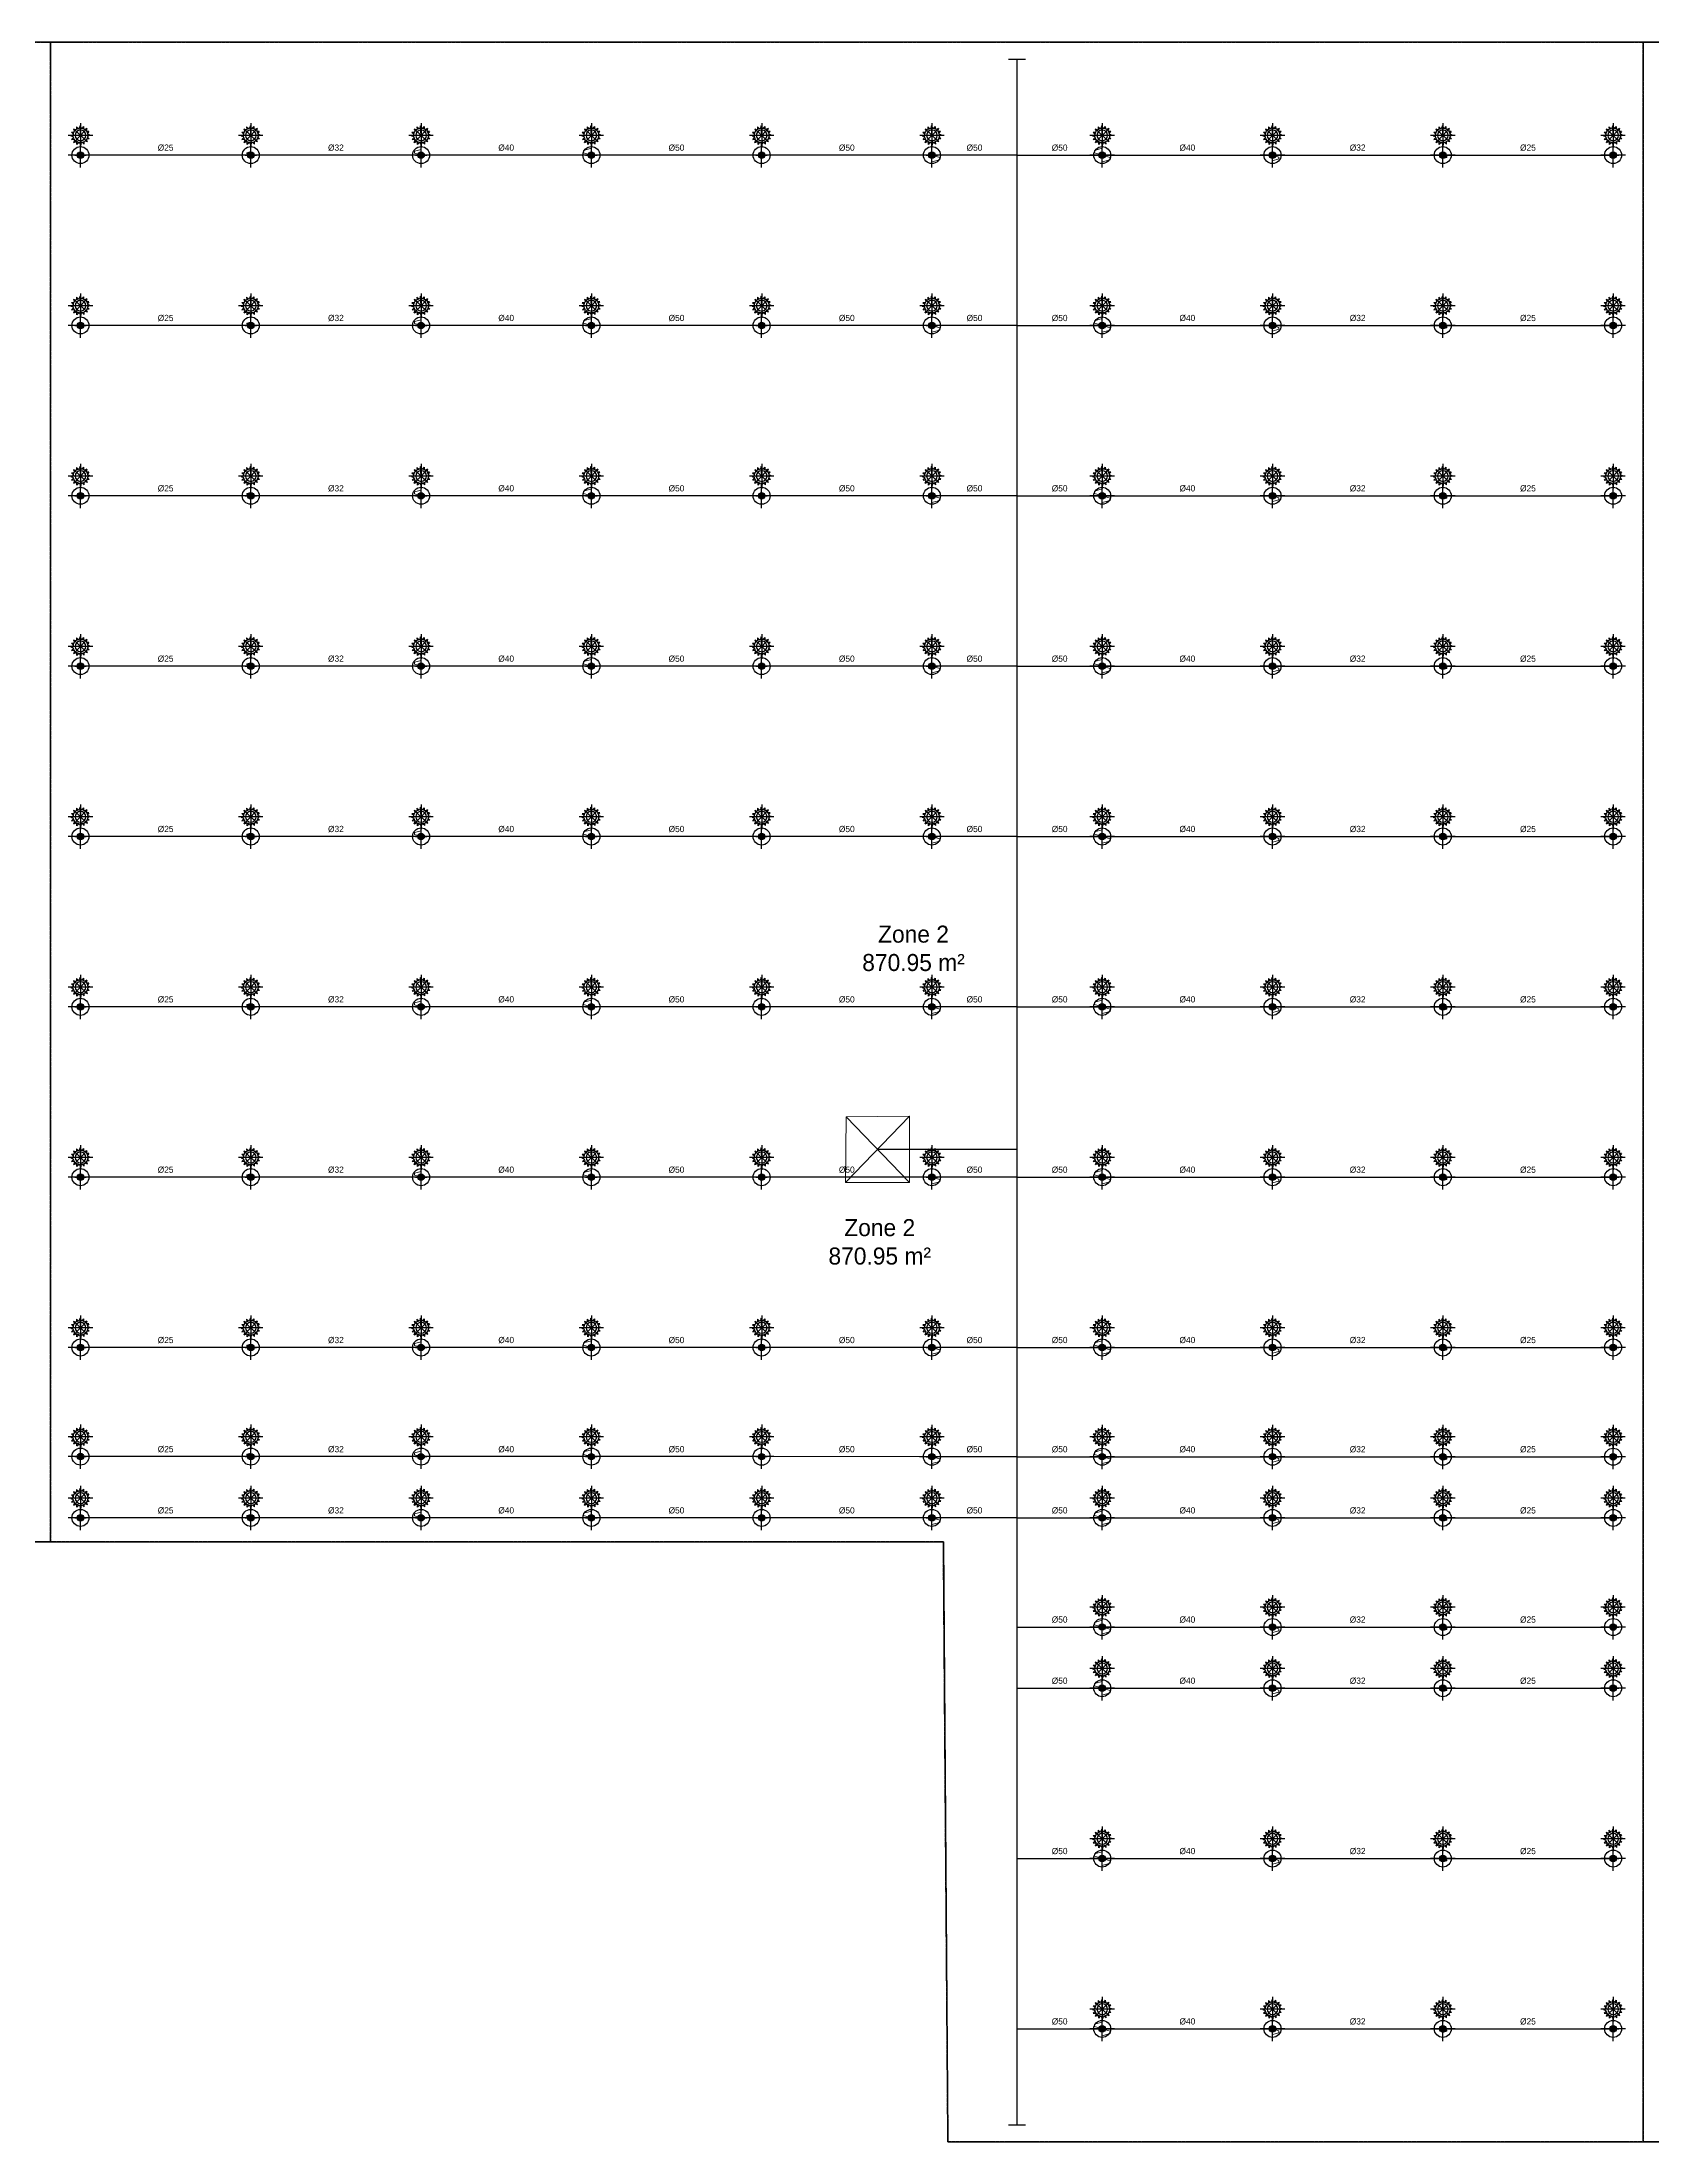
# Model space of a CAD drawing. Header units: millimetres. Extents: x 1706 to 534926, y -578380 to 27192.
# Drawn here: x 248583 to 276947, y -330616 to -293631 of the extents above; entities that cross this region are included whole.
import ezdxf

# ---------------------------------------------------------------- set-up
doc = ezdxf.new("R2010")
doc.units = ezdxf.units.MM
doc.linetypes.add('DASHDOT', pattern=[1, 0.5, -0.25, 0, -0.25])
doc.linetypes.add('DASHED', pattern=[19.05, 12.7, -6.35])
doc.layers.get('0').update_dxf_attribs({"color": 251})
for name, color, linetype in [('25∅', 1, 'DASHDOT'), ('floor boundary', 5, 'Continuous'), ('sprinkler - pipe branch', 1, 'Continuous'), ('sprinkler - pipe branch labels', 7, 'Continuous'), ('sprinkler - pipe branch markers', 8, 'Continuous'), ('sprinkler - pipe main', 1, 'Continuous'), ('sprinkler - pipe reducer', 30, 'Continuous'), ('sprinkler - sprinkler (above)', 4, 'Continuous'), ('sprinkler - zone label', 7, 'Continuous')]:
    doc.layers.add(name, color=color, linetype=linetype)
doc.layers.add('FF-PENDENT SPRINKLER', color=7, linetype='Continuous', true_color=0xcc0099)
doc.layers.add('McD-FIRE-SPRINKLER LINES', color=1, linetype='Continuous', lineweight=9)

# ---------------------------------------------------------------- blocks, each defined once
blk = doc.blocks.new('shaft')
at = {"layer": 'McD-FIRE-SPRINKLER LINES'}
blk.add_lwpolyline([(-550, 570), (-564, -585), (564, -585), (564, 584)], close=True, dxfattribs=at)
for points in [[(564, 584), (-564, -585)], [(-550, 570), (564, -585)]]:
    blk.add_lwpolyline(points, dxfattribs=at)
blk = doc.blocks.new('UPRIGHT SPRINKLER -68°C')
at = {"color": 5}
for p, q in [((-106, 3, 3), (-81, 13, 3)), ((-106, 3, 3), (-82, -7, 3)), ((-74, 76, 3), (-49, 65, 3)), ((-74, 76, 3), (-64, 51, 3)), ((3, 106, 3), (-9, 80, 3)), ((3, 106, 3), (13, 79, 3)), ((76, 74, 3), (49, 63, 3)), ((76, 74, 3), (65, 47, 3)), ((105, -3, 3), (79, 9, 3)), ((-76, -73, 3), (-66, -49, 3)), ((-76, -73, 3), (-53, -63, 3)), ((-4, -105, 3), (-13, -81, 3)), ((-4, -105, 3), (7, -81, 3)), ((72, -77, 3), (47, -66, 3)), ((72, -77, 3), (62, -51, 3)), ((105, -3, 3), (79, -13, 3))]:
    blk.add_line(p, q, dxfattribs=at)
at = {"color": 6}
for p, q in [((-1, -1, 3), (-106, 4, 3)), ((-96, 45, 3), (-78, 25, 3)), ((-96, 45, 3), (-69, 44, 3)), ((72, -77, 3), (-74, 76, 3)), ((-36, 100, 3), (-38, 72, 3)), ((-36, 100, 3), (-17, 79, 3)), ((-1, -1, 3), (3, 106, 3)), ((76, 74, 3), (-1, -1, 3)), ((43, 98, 3), (21, 77, 3)), ((43, 98, 3), (42, 68, 3)), ((99, 38, 3), (70, 39, 3)), ((99, 38, 3), (78, 18, 3)), ((-99, -35, 3), (-80, -18, 3)), ((-99, -35, 3), (-74, -36, 3)), ((-76, -73, 3), (-1, -1, 3)), ((-45, -95, 3), (-44, -70, 3)), ((-45, -95, 3), (-26, -78, 3)), ((-1, -1, 3), (-4, -105, 3)), ((-1, -1, 3), (105, -3, 3)), ((36, -98, 3), (19, -79, 3)), ((36, -98, 3), (38, -72, 3)), ((96, -43, 3), (69, -42, 3)), ((96, -43, 3), (77, -22, 3))]:
    blk.add_line(p, q, dxfattribs=at)
at = {"color": 5, "elevation": 3}
for points in [[(-1, -136), (-1, 135)], [(-137, -1), (135, -1)]]:
    blk.add_lwpolyline(points, dxfattribs=at)
at = {"color": 3}
blk.add_circle((-1, -1, 3), 59.2, dxfattribs=at)
at = {"color": 5}
for start, end in [(140.8422, 170.3714), (95.6315, 125.6992), (51.7639, 79.8685), (6.8313, 35.8146), (184.8407, 216.5012), (230.6178, 261.7138), (276.0216, 306.5945), (321.5184, 351.2266)]:
    blk.add_arc((-1, -1, 3), 81.1, start, end, dxfattribs=at)
blk = doc.blocks.new('PENDENT SPRINKLER (RG)')
at = {"linetype": 'Continuous', "extrusion": (0.000667552, -0.000166966, 1)}
h = blk.add_hatch(color=5, dxfattribs=at)
h.dxf.hatch_style = 1
edge = h.paths.add_edge_path()
edge.add_arc((0, 0), 56.7, 44.562, 404.562, ccw=False)
at = {"layer": '25∅', "linetype": 'Continuous', "extrusion": (0.000667552, -0.000166966, 1)}
h = blk.add_hatch(color=5, dxfattribs=at)
h.dxf.hatch_style = 1
edge = h.paths.add_edge_path()
edge.add_arc((0, 0), 56.7, 44.562, 404.562, ccw=False)
at = {"color": 222, "linetype": 'Continuous', "true_color": 0xcc0099, "extrusion": (0.000667073, -0.000166479, 1)}
for points in [[(0, -217), (0, 217)], [(-217, 0), (217, 0)]]:
    blk.add_lwpolyline(points, dxfattribs=at)
at = {"color": 222, "linetype": 'Continuous', "true_color": 0xcc0099, "extrusion": (0.000667552, -0.000166966, 1)}
blk.add_circle((0, 0), 150, dxfattribs=at)
at = {"color": 5, "linetype": 'Continuous', "extrusion": (0.000667552, -0.000166966, 1)}
blk.add_circle((0, 0), 56.7, dxfattribs=at)
at = {"layer": '25∅', "color": 5, "linetype": 'Continuous', "extrusion": (0.000667552, -0.000166966, 1)}
blk.add_circle((0, 0), 56.7, dxfattribs=at)
at = {"layer": 'FF-PENDENT SPRINKLER', "extrusion": (1.02436e-19, 0, -1), "xscale": 1.588226225829954, "yscale": 1.588226225829954, "zscale": 1.588226225829954}
blk.add_blockref('UPRIGHT SPRINKLER -68°C', (-346, 1, -4), dxfattribs=at)
blk = doc.blocks.new('reducer')
at = {"layer": 'McD-FIRE-SPRINKLER LINES'}
blk.add_lwpolyline([(16, 55), (33, 55), (48, 0), (0, 0)], close=True, dxfattribs=at)

msp = doc.modelspace()

# ---------------------------------------------------------------- linework, layer by layer
at = {"layer": 'floor boundary'}
msp.add_lwpolyline([(218479.997, -293630.746), (218479.997, -299642.747), (214491.998, -299646.032), (214491.998, -312142.747), (215691.997, -312142.747), (215691.997, -320042.746), (264462.784, -320045.747), (264541.957, -330615.509), (289041.997, -330615.509), (289041.997, -320054.747), (337892.001, -320042.746), (337892.001, -312142.747), (339091.998, -312142.747), (339091.998, -299642.747), (335103.997, -299642.747), (335091.997, -293630.746)], close=True, dxfattribs=at)
at = {"layer": 'floor boundary', "linetype": 'DASHED'}
for points in [[(214491.998, -299646.032), (214491.998, -312142.747), (215691.997, -312142.747), (215691.997, -320042.746), (248733.2, -320044.779), (248733.2, -293630.746), (218479.997, -293630.746), (218479.997, -299642.747)], [(248733.2, -293630.746), (248733.2, -320044.779), (215691.997, -320042.746), (215691.997, -312142.747), (214491.998, -312142.747), (214491.998, -299646.032), (218479.997, -299642.747), (218479.997, -293630.746)], [(264462.784, -320045.747), (264541.957, -330615.509), (276788.909, -330615.509), (276788.909, -293630.746), (248733.2, -293630.746), (248733.2, -320044.779)], [(276788.909, -293630.746), (276788.909, -330615.509), (264541.957, -330615.509), (264462.784, -320045.747), (248733.2, -320044.779), (248733.2, -293630.746)], [(289041.997, -330615.509), (289041.997, -320054.747), (304853.485, -320050.862), (304853.485, -293630.746), (276788.909, -293630.746), (276788.909, -330615.509)], [(304853.485, -293630.746), (304853.485, -320050.862), (289041.997, -320054.747), (289041.997, -330615.509), (276788.909, -330615.509), (276788.909, -293630.746)]]:
    msp.add_lwpolyline(points, close=True, dxfattribs=at)
at = {"layer": 'McD-FIRE-SPRINKLER LINES'}
msp.add_lwpolyline([(218479.997, -293630.746), (218479.997, -299642.747), (214491.998, -299646.032), (214491.998, -312142.747), (215691.997, -312142.747), (215691.997, -320042.746), (264462.784, -320045.747), (264541.957, -330615.509), (289041.997, -330615.509), (289041.997, -320054.747), (337892.001, -320042.746), (337892.001, -312142.747), (339091.998, -312142.747), (339091.998, -299642.747), (335103.997, -299642.747), (335091.997, -293630.746)], close=True, dxfattribs=at)
at = {"layer": 'sprinkler - pipe branch'}
for points in [[(252261.054, -295623.128), (249261.054, -295623.128)], [(255261.054, -295623.128), (252261.054, -295623.128)], [(258261.054, -295623.128), (255261.054, -295623.128)], [(261261.054, -295623.128), (258261.054, -295623.128)], [(264261.054, -295623.128), (261261.054, -295623.128)], [(265761.054, -295623.128), (264261.054, -295623.128)], [(265761.054, -295623.128), (267261.054, -295623.128)], [(267261.054, -295623.128), (270261.054, -295623.128)], [(270261.054, -295623.128), (273261.054, -295623.128)], [(273261.054, -295623.128), (276261.054, -295623.128)], [(252261.054, -298623.128), (249261.054, -298623.128)], [(255261.054, -298623.128), (252261.054, -298623.128)], [(258261.054, -298623.128), (255261.054, -298623.128)], [(261261.054, -298623.128), (258261.054, -298623.128)], [(264261.054, -298623.128), (261261.054, -298623.128)], [(265761.054, -298623.128), (264261.054, -298623.128)], [(265761.054, -298623.128), (267261.054, -298623.128)], [(267261.054, -298623.128), (270261.054, -298623.128)], [(270261.054, -298623.128), (273261.054, -298623.128)], [(273261.054, -298623.128), (276261.054, -298623.128)], [(252261.054, -301623.128), (249261.054, -301623.128)], [(255261.054, -301623.128), (252261.054, -301623.128)], [(258261.054, -301623.128), (255261.054, -301623.128)], [(261261.054, -301623.128), (258261.054, -301623.128)], [(264261.054, -301623.128), (261261.054, -301623.128)], [(265761.054, -301623.128), (264261.054, -301623.128)], [(265761.054, -301623.128), (267261.054, -301623.128)], [(267261.054, -301623.128), (270261.054, -301623.128)], [(270261.054, -301623.128), (273261.054, -301623.128)], [(273261.054, -301623.128), (276261.054, -301623.128)], [(252261.054, -304623.128), (249261.054, -304623.128)], [(255261.054, -304623.128), (252261.054, -304623.128)], [(258261.054, -304623.128), (255261.054, -304623.128)], [(261261.054, -304623.128), (258261.054, -304623.128)], [(264261.054, -304623.128), (261261.054, -304623.128)], [(265761.054, -304623.128), (264261.054, -304623.128)], [(265761.054, -304623.128), (267261.054, -304623.128)], [(267261.054, -304623.128), (270261.054, -304623.128)], [(270261.054, -304623.128), (273261.054, -304623.128)], [(273261.054, -304623.128), (276261.054, -304623.128)], [(252261.054, -307623.128), (249261.054, -307623.128)], [(255261.054, -307623.128), (252261.054, -307623.128)], [(258261.054, -307623.128), (255261.054, -307623.128)], [(261261.054, -307623.128), (258261.054, -307623.128)], [(264261.054, -307623.128), (261261.054, -307623.128)], [(265761.054, -307623.128), (264261.054, -307623.128)], [(265761.054, -307623.128), (267261.054, -307623.128)], [(267261.054, -307623.128), (270261.054, -307623.128)], [(270261.054, -307623.128), (273261.054, -307623.128)], [(273261.054, -307623.128), (276261.054, -307623.128)], [(252261.054, -310623.128), (249261.054, -310623.128)], [(255261.054, -310623.128), (252261.054, -310623.128)], [(258261.054, -310623.128), (255261.054, -310623.128)], [(261261.054, -310623.128), (258261.054, -310623.128)], [(264261.054, -310623.128), (261261.054, -310623.128)], [(265761.054, -310623.128), (264261.054, -310623.128)], [(265761.054, -310623.128), (267261.054, -310623.128)], [(267261.054, -310623.128), (270261.054, -310623.128)], [(270261.054, -310623.128), (273261.054, -310623.128)], [(273261.054, -310623.128), (276261.054, -310623.128)], [(252261.054, -313623.128), (249261.054, -313623.128)], [(255261.054, -313623.128), (252261.054, -313623.128)], [(258261.054, -313623.128), (255261.054, -313623.128)], [(261261.054, -313623.128), (258261.054, -313623.128)], [(264261.054, -313623.128), (261261.054, -313623.128)], [(265761.054, -313623.128), (264261.054, -313623.128)], [(265761.054, -313623.128), (267261.054, -313623.128)], [(267261.054, -313623.128), (270261.054, -313623.128)], [(270261.054, -313623.128), (273261.054, -313623.128)], [(273261.054, -313623.128), (276261.054, -313623.128)], [(252261.054, -316623.128), (249261.054, -316623.128)], [(255261.054, -316623.128), (252261.054, -316623.128)], [(258261.054, -316623.128), (255261.054, -316623.128)], [(261261.054, -316623.128), (258261.054, -316623.128)], [(264261.054, -316623.128), (261261.054, -316623.128)], [(265761.054, -316623.128), (264261.054, -316623.128)], [(265761.054, -316623.128), (267261.054, -316623.128)], [(267261.054, -316623.128), (270261.054, -316623.128)], [(270261.054, -316623.128), (273261.054, -316623.128)], [(273261.054, -316623.128), (276261.054, -316623.128)], [(252261.054, -318544.996), (249261.054, -318544.811)], [(255261.054, -318545.181), (252261.054, -318544.996)], [(258261.054, -318545.365), (255261.054, -318545.181)], [(261261.054, -318545.55), (258261.054, -318545.365)], [(264261.054, -318545.734), (261261.054, -318545.55)], [(265761.054, -318545.734), (264261.054, -318545.734)], [(265761.054, -318545.919), (267261.054, -318545.919)], [(267261.054, -318545.919), (270261.054, -318546.104)], [(270261.054, -318546.104), (273261.054, -318546.288)], [(273261.054, -318546.288), (276261.054, -318546.473)], [(252261.054, -319623.128), (249261.054, -319623.128)], [(255261.054, -319623.128), (252261.054, -319623.128)], [(258261.054, -319623.128), (255261.054, -319623.128)], [(261261.054, -319623.128), (258261.054, -319623.128)], [(264261.054, -319623.128), (261261.054, -319623.128)], [(265761.054, -319623.128), (264261.054, -319623.128)], [(265761.054, -319623.128), (267261.054, -319623.128)], [(267261.054, -319623.128), (270261.054, -319623.128)], [(270261.054, -319623.128), (273261.054, -319623.128)], [(273261.054, -319623.128), (276261.054, -319623.128)], [(265761.054, -321545.919), (267261.054, -321545.919)], [(267261.054, -321545.919), (270261.054, -321546.104)], [(270261.054, -321546.104), (273261.054, -321546.288)], [(273261.054, -321546.288), (276261.054, -321546.473)], [(265761.054, -322623.128), (267261.054, -322623.128)], [(267261.054, -322623.128), (270261.054, -322623.128)], [(270261.054, -322623.128), (273261.054, -322623.128)], [(273261.054, -322623.128), (276261.054, -322623.128)], [(265761.054, -325623.128), (267261.054, -325623.128)], [(267261.054, -325623.128), (270261.054, -325623.128)], [(270261.054, -325623.128), (273261.054, -325623.128)], [(273261.054, -325623.128), (276261.054, -325623.128)], [(265761.054, -328623.128), (267261.054, -328623.128)], [(267261.054, -328623.128), (270261.054, -328623.128)], [(270261.054, -328623.128), (273261.054, -328623.128)], [(273261.054, -328623.128), (276261.054, -328623.128)]]:
    msp.add_lwpolyline(points, dxfattribs=at)
at = {"layer": 'sprinkler - pipe branch markers'}
for p, q in [((249161.054, -295623.128), (249361.054, -295623.128)), ((252161.054, -295623.128), (252361.054, -295623.128)), ((255161.054, -295623.128), (255361.054, -295623.128)), ((258161.054, -295623.128), (258361.054, -295623.128)), ((261161.054, -295623.128), (261361.054, -295623.128)), ((264161.054, -295623.128), (264361.054, -295623.128)), ((267161.054, -295623.128), (267361.054, -295623.128)), ((270161.054, -295623.128), (270361.054, -295623.128)), ((273161.054, -295623.128), (273361.054, -295623.128)), ((276161.054, -295623.128), (276361.054, -295623.128)), ((249161.054, -298623.128), (249361.054, -298623.128)), ((252161.054, -298623.128), (252361.054, -298623.128)), ((255161.054, -298623.128), (255361.054, -298623.128)), ((258161.054, -298623.128), (258361.054, -298623.128)), ((261161.054, -298623.128), (261361.054, -298623.128)), ((264161.054, -298623.128), (264361.054, -298623.128)), ((267161.054, -298623.128), (267361.054, -298623.128)), ((270161.054, -298623.128), (270361.054, -298623.128)), ((273161.054, -298623.128), (273361.054, -298623.128)), ((276161.054, -298623.128), (276361.054, -298623.128)), ((249161.054, -301623.128), (249361.054, -301623.128)), ((252161.054, -301623.128), (252361.054, -301623.128)), ((255161.054, -301623.128), (255361.054, -301623.128)), ((258161.054, -301623.128), (258361.054, -301623.128)), ((261161.054, -301623.128), (261361.054, -301623.128)), ((264161.054, -301623.128), (264361.054, -301623.128)), ((267161.054, -301623.128), (267361.054, -301623.128)), ((270161.054, -301623.128), (270361.054, -301623.128)), ((273161.054, -301623.128), (273361.054, -301623.128)), ((276161.054, -301623.128), (276361.054, -301623.128)), ((249161.054, -304623.128), (249361.054, -304623.128)), ((252161.054, -304623.128), (252361.054, -304623.128)), ((255161.054, -304623.128), (255361.054, -304623.128)), ((258161.054, -304623.128), (258361.054, -304623.128)), ((261161.054, -304623.128), (261361.054, -304623.128)), ((264161.054, -304623.128), (264361.054, -304623.128)), ((267161.054, -304623.128), (267361.054, -304623.128)), ((270161.054, -304623.128), (270361.054, -304623.128)), ((273161.054, -304623.128), (273361.054, -304623.128)), ((276161.054, -304623.128), (276361.054, -304623.128)), ((249161.054, -307623.128), (249361.054, -307623.128)), ((252161.054, -307623.128), (252361.054, -307623.128)), ((255161.054, -307623.128), (255361.054, -307623.128)), ((258161.054, -307623.128), (258361.054, -307623.128)), ((261161.054, -307623.128), (261361.054, -307623.128)), ((264161.054, -307623.128), (264361.054, -307623.128)), ((267161.054, -307623.128), (267361.054, -307623.128)), ((270161.054, -307623.128), (270361.054, -307623.128)), ((273161.054, -307623.128), (273361.054, -307623.128)), ((276161.054, -307623.128), (276361.054, -307623.128)), ((249161.054, -310623.128), (249361.054, -310623.128)), ((252161.054, -310623.128), (252361.054, -310623.128)), ((255161.054, -310623.128), (255361.054, -310623.128)), ((258161.054, -310623.128), (258361.054, -310623.128)), ((261161.054, -310623.128), (261361.054, -310623.128)), ((264161.054, -310623.128), (264361.054, -310623.128)), ((267161.054, -310623.128), (267361.054, -310623.128)), ((270161.054, -310623.128), (270361.054, -310623.128)), ((273161.054, -310623.128), (273361.054, -310623.128)), ((276161.054, -310623.128), (276361.054, -310623.128)), ((249161.054, -313623.128), (249361.054, -313623.128)), ((252161.054, -313623.128), (252361.054, -313623.128)), ((255161.054, -313623.128), (255361.054, -313623.128)), ((258161.054, -313623.128), (258361.054, -313623.128)), ((261161.054, -313623.128), (261361.054, -313623.128)), ((264161.054, -313623.128), (264361.054, -313623.128)), ((267161.054, -313623.128), (267361.054, -313623.128)), ((270161.054, -313623.128), (270361.054, -313623.128)), ((273161.054, -313623.128), (273361.054, -313623.128)), ((276161.054, -313623.128), (276361.054, -313623.128)), ((249161.054, -316623.128), (249361.054, -316623.128)), ((252161.054, -316623.128), (252361.054, -316623.128)), ((255161.054, -316623.128), (255361.054, -316623.128)), ((258161.054, -316623.128), (258361.054, -316623.128)), ((261161.054, -316623.128), (261361.054, -316623.128)), ((264161.054, -316623.128), (264361.054, -316623.128)), ((267161.054, -316623.128), (267361.054, -316623.128)), ((270161.054, -316623.128), (270361.054, -316623.128)), ((273161.054, -316623.128), (273361.054, -316623.128)), ((276161.054, -316623.128), (276361.054, -316623.128)), ((249161.054, -318544.811), (249361.054, -318544.811)), ((252161.054, -318544.996), (252361.054, -318544.996)), ((255161.054, -318545.181), (255361.054, -318545.181)), ((258161.054, -318545.365), (258361.054, -318545.365)), ((261161.054, -318545.55), (261361.054, -318545.55)), ((264161.054, -318545.734), (264361.054, -318545.734)), ((267161.054, -318545.919), (267361.054, -318545.919)), ((270161.054, -318546.104), (270361.054, -318546.104)), ((273161.054, -318546.288), (273361.054, -318546.288)), ((276161.054, -318546.473), (276361.054, -318546.473)), ((249161.054, -319623.128), (249361.054, -319623.128)), ((252161.054, -319623.128), (252361.054, -319623.128)), ((255161.054, -319623.128), (255361.054, -319623.128)), ((258161.054, -319623.128), (258361.054, -319623.128)), ((261161.054, -319623.128), (261361.054, -319623.128)), ((264161.054, -319623.128), (264361.054, -319623.128)), ((267161.054, -319623.128), (267361.054, -319623.128)), ((270161.054, -319623.128), (270361.054, -319623.128)), ((273161.054, -319623.128), (273361.054, -319623.128)), ((276161.054, -319623.128), (276361.054, -319623.128)), ((267161.054, -321545.919), (267361.054, -321545.919)), ((270161.054, -321546.104), (270361.054, -321546.104)), ((273161.054, -321546.288), (273361.054, -321546.288)), ((276161.054, -321546.473), (276361.054, -321546.473)), ((267161.054, -322623.128), (267361.054, -322623.128)), ((270161.054, -322623.128), (270361.054, -322623.128)), ((273161.054, -322623.128), (273361.054, -322623.128)), ((276161.054, -322623.128), (276361.054, -322623.128)), ((267161.054, -325623.128), (267361.054, -325623.128)), ((270161.054, -325623.128), (270361.054, -325623.128)), ((273161.054, -325623.128), (273361.054, -325623.128)), ((276161.054, -325623.128), (276361.054, -325623.128)), ((267161.054, -328623.128), (267361.054, -328623.128)), ((270161.054, -328623.128), (270361.054, -328623.128)), ((273161.054, -328623.128), (273361.054, -328623.128)), ((276161.054, -328623.128), (276361.054, -328623.128))]:
    msp.add_line(p, q, dxfattribs=at)
at = {"layer": 'sprinkler - pipe main'}
for points in [[(265611.054, -293930.746), (265911.054, -293930.746)], [(265611.054, -293930.746), (265911.054, -293930.746)], [(265761.054, -330315.509), (265761.054, -293930.746)], [(265761.054, -330315.509), (265761.054, -293930.746)], [(263301.299, -313130.828), (265761.054, -313130.828)], [(263301.299, -313130.828), (265761.054, -313130.828)], [(265611.054, -330315.509), (265911.054, -330315.509)], [(265611.054, -330315.509), (265911.054, -330315.509)]]:
    msp.add_lwpolyline(points, dxfattribs=at)

# ---------------------------------------------------------------- block references
at = {"layer": 'McD-FIRE-SPRINKLER LINES'}
msp.add_blockref('shaft', (263301.299, -313130.828), dxfattribs=at)
at = {"layer": 'sprinkler - pipe reducer', "color": 30}
for p, xscale, yscale, zscale, rotation in [((258261.054, -295623.128), 2.5, 2.5, 2.5, 90), ((267261.054, -295623.128), 2.5, 2.5, 2.5, 90), ((252261.054, -295623.128), 1.271941932564014, 1.271941932564014, 1.271941932564014, 90), ((255261.054, -295623.128), 2.061508256296826, 2.061508256296826, 2.061508256296826, 90), ((264261.054, -295623.128), 2.5, 2.5, 2.5, 270), ((267261.054, -295623.128), 2.5, 2.5, 2.5, 270), ((270261.054, -295623.128), 2.061508256296826, 2.061508256296826, 2.061508256296826, 270), ((273261.054, -295623.128), 1.271941932564014, 1.271941932564014, 1.271941932564014, 270), ((252261.054, -298623.128), 1.271941932564014, 1.271941932564014, 1.271941932564014, 90), ((255261.054, -298623.128), 2.061508256296826, 2.061508256296826, 2.061508256296826, 90), ((258261.054, -298623.128), 2.5, 2.5, 2.5, 90), ((264261.054, -298623.128), 2.5, 2.5, 2.5, 270), ((267261.054, -298623.128), 2.5, 2.5, 2.5, 90), ((267261.054, -298623.128), 2.5, 2.5, 2.5, 270), ((270261.054, -298623.128), 2.061508256296826, 2.061508256296826, 2.061508256296826, 270), ((273261.054, -298623.128), 1.271941932564014, 1.271941932564014, 1.271941932564014, 270), ((252261.054, -301623.128), 1.271941932564014, 1.271941932564014, 1.271941932564014, 90), ((255261.054, -301623.128), 2.061508256296826, 2.061508256296826, 2.061508256296826, 90), ((258261.054, -301623.128), 2.5, 2.5, 2.5, 90), ((264261.054, -301623.128), 2.5, 2.5, 2.5, 270), ((267261.054, -301623.128), 2.5, 2.5, 2.5, 90), ((267261.054, -301623.128), 2.5, 2.5, 2.5, 270), ((270261.054, -301623.128), 2.061508256296826, 2.061508256296826, 2.061508256296826, 270), ((273261.054, -301623.128), 1.271941932564014, 1.271941932564014, 1.271941932564014, 270), ((252261.054, -304623.128), 1.271941932564014, 1.271941932564014, 1.271941932564014, 90), ((255261.054, -304623.128), 2.061508256296826, 2.061508256296826, 2.061508256296826, 90), ((258261.054, -304623.128), 2.5, 2.5, 2.5, 90), ((264261.054, -304623.128), 2.5, 2.5, 2.5, 270), ((267261.054, -304623.128), 2.5, 2.5, 2.5, 90), ((267261.054, -304623.128), 2.5, 2.5, 2.5, 270), ((270261.054, -304623.128), 2.061508256296826, 2.061508256296826, 2.061508256296826, 270), ((273261.054, -304623.128), 1.271941932564014, 1.271941932564014, 1.271941932564014, 270), ((252261.054, -307623.128), 1.271941932564014, 1.271941932564014, 1.271941932564014, 90), ((255261.054, -307623.128), 2.061508256296826, 2.061508256296826, 2.061508256296826, 90), ((258261.054, -307623.128), 2.5, 2.5, 2.5, 90), ((264261.054, -307623.128), 2.5, 2.5, 2.5, 270), ((267261.054, -307623.128), 2.5, 2.5, 2.5, 90), ((267261.054, -307623.128), 2.5, 2.5, 2.5, 270), ((270261.054, -307623.128), 2.061508256296826, 2.061508256296826, 2.061508256296826, 270), ((273261.054, -307623.128), 1.271941932564014, 1.271941932564014, 1.271941932564014, 270), ((252261.054, -310623.128), 1.271941932564014, 1.271941932564014, 1.271941932564014, 90), ((255261.054, -310623.128), 2.061508256296826, 2.061508256296826, 2.061508256296826, 90), ((258261.054, -310623.128), 2.5, 2.5, 2.5, 90), ((264261.054, -310623.128), 2.5, 2.5, 2.5, 270), ((267261.054, -310623.128), 2.5, 2.5, 2.5, 90), ((267261.054, -310623.128), 2.5, 2.5, 2.5, 270), ((270261.054, -310623.128), 2.061508256296826, 2.061508256296826, 2.061508256296826, 270), ((273261.054, -310623.128), 1.271941932564014, 1.271941932564014, 1.271941932564014, 270), ((252261.054, -313623.128), 1.271941932564014, 1.271941932564014, 1.271941932564014, 90), ((255261.054, -313623.128), 2.061508256296826, 2.061508256296826, 2.061508256296826, 90), ((258261.054, -313623.128), 2.5, 2.5, 2.5, 90), ((264261.054, -313623.128), 2.5, 2.5, 2.5, 270), ((267261.054, -313623.128), 2.5, 2.5, 2.5, 90), ((267261.054, -313623.128), 2.5, 2.5, 2.5, 270), ((270261.054, -313623.128), 2.061508256296826, 2.061508256296826, 2.061508256296826, 270), ((273261.054, -313623.128), 1.271941932564014, 1.271941932564014, 1.271941932564014, 270), ((252261.054, -316623.128), 1.271941932564014, 1.271941932564014, 1.271941932564014, 90), ((255261.054, -316623.128), 2.061508256296826, 2.061508256296826, 2.061508256296826, 90), ((258261.054, -316623.128), 2.5, 2.5, 2.5, 90), ((267261.054, -316623.128), 2.5, 2.5, 2.5, 90), ((264261.054, -316623.128), 2.5, 2.5, 2.5, 270), ((267261.054, -316623.128), 2.5, 2.5, 2.5, 270), ((270261.054, -316623.128), 2.061508256296826, 2.061508256296826, 2.061508256296826, 270), ((273261.054, -316623.128), 1.271941932564014, 1.271941932564014, 1.271941932564014, 270), ((258261.054, -318545.365), 2.5, 2.5, 2.5, 89.99647428276295), ((267261.054, -318545.919), 2.5, 2.5, 2.5, 90), ((252261.054, -318544.996), 1.271941932564014, 1.271941932564014, 1.271941932564014, 89.99647428276407), ((255261.054, -318545.181), 2.061508256296826, 2.061508256296826, 2.061508256296826, 89.99647428276295), ((264261.054, -318545.734), 2.5, 2.5, 2.5, 270), ((267261.054, -318545.919), 2.5, 2.5, 2.5, 269.996474282763), ((270261.054, -318546.104), 2.061508256296826, 2.061508256296826, 2.061508256296826, 269.996474282763), ((273261.054, -318546.288), 1.271941932564014, 1.271941932564014, 1.271941932564014, 269.9964742827641), ((255261.054, -319623.128), 2.061508256296826, 2.061508256296826, 2.061508256296826, 90), ((258261.054, -319623.128), 2.5, 2.5, 2.5, 90), ((267261.054, -319623.128), 2.5, 2.5, 2.5, 90), ((252261.054, -319623.128), 1.271941932564014, 1.271941932564014, 1.271941932564014, 90), ((264261.054, -319623.128), 2.5, 2.5, 2.5, 270), ((267261.054, -319623.128), 2.5, 2.5, 2.5, 270), ((270261.054, -319623.128), 2.061508256296826, 2.061508256296826, 2.061508256296826, 270), ((273261.054, -319623.128), 1.271941932564014, 1.271941932564014, 1.271941932564014, 270), ((267261.054, -321545.919), 2.5, 2.5, 2.5, 90), ((267261.054, -321545.919), 2.5, 2.5, 2.5, 269.996474282763), ((270261.054, -321546.104), 2.061508256296826, 2.061508256296826, 2.061508256296826, 269.996474282763), ((273261.054, -321546.288), 1.271941932564014, 1.271941932564014, 1.271941932564014, 269.9964742827641), ((267261.054, -322623.128), 2.5, 2.5, 2.5, 90), ((267261.054, -322623.128), 2.5, 2.5, 2.5, 270), ((270261.054, -322623.128), 2.061508256296826, 2.061508256296826, 2.061508256296826, 270), ((273261.054, -322623.128), 1.271941932564014, 1.271941932564014, 1.271941932564014, 270), ((267261.054, -325623.128), 2.5, 2.5, 2.5, 90), ((267261.054, -325623.128), 2.5, 2.5, 2.5, 270), ((270261.054, -325623.128), 2.061508256296826, 2.061508256296826, 2.061508256296826, 270), ((273261.054, -325623.128), 1.271941932564014, 1.271941932564014, 1.271941932564014, 270), ((267261.054, -328623.128), 2.5, 2.5, 2.5, 90), ((267261.054, -328623.128), 2.5, 2.5, 2.5, 270), ((270261.054, -328623.128), 2.061508256296826, 2.061508256296826, 2.061508256296826, 270), ((273261.054, -328623.128), 1.271941932564014, 1.271941932564014, 1.271941932564014, 270)]:
    msp.add_blockref('reducer', p, dxfattribs=dict(at, xscale=xscale, yscale=yscale, zscale=zscale, rotation=rotation))
at = {"layer": 'sprinkler - sprinkler (above)', "rotation": 90}
for p in [(249261.054, -295623.128), (252261.054, -295623.128), (255261.054, -295623.128), (258261.054, -295623.128), (261261.054, -295623.128), (264261.054, -295623.128), (267261.054, -295623.128), (270261.054, -295623.128), (273261.054, -295623.128), (276261.054, -295623.128), (249261.054, -298623.128), (252261.054, -298623.128), (255261.054, -298623.128), (258261.054, -298623.128), (261261.054, -298623.128), (264261.054, -298623.128), (267261.054, -298623.128), (270261.054, -298623.128), (273261.054, -298623.128), (276261.054, -298623.128), (249261.054, -301623.128), (252261.054, -301623.128), (255261.054, -301623.128), (258261.054, -301623.128), (261261.054, -301623.128), (264261.054, -301623.128), (267261.054, -301623.128), (270261.054, -301623.128), (273261.054, -301623.128), (276261.054, -301623.128), (249261.054, -304623.128), (252261.054, -304623.128), (255261.054, -304623.128), (258261.054, -304623.128), (261261.054, -304623.128), (264261.054, -304623.128), (267261.054, -304623.128), (270261.054, -304623.128), (273261.054, -304623.128), (276261.054, -304623.128), (249261.054, -307623.128), (252261.054, -307623.128), (255261.054, -307623.128), (258261.054, -307623.128), (261261.054, -307623.128), (264261.054, -307623.128), (267261.054, -307623.128), (270261.054, -307623.128), (273261.054, -307623.128), (276261.054, -307623.128), (249261.054, -310623.128), (252261.054, -310623.128), (255261.054, -310623.128), (258261.054, -310623.128), (261261.054, -310623.128), (264261.054, -310623.128), (267261.054, -310623.128), (270261.054, -310623.128), (273261.054, -310623.128), (276261.054, -310623.128), (249261.054, -313623.128), (252261.054, -313623.128), (255261.054, -313623.128), (258261.054, -313623.128), (261261.054, -313623.128), (264261.054, -313623.128), (267261.054, -313623.128), (270261.054, -313623.128), (273261.054, -313623.128), (276261.054, -313623.128), (249261.054, -316623.128), (252261.054, -316623.128), (255261.054, -316623.128), (258261.054, -316623.128), (261261.054, -316623.128), (264261.054, -316623.128), (267261.054, -316623.128), (270261.054, -316623.128), (273261.054, -316623.128), (276261.054, -316623.128), (249261.054, -318544.811), (252261.054, -318544.996), (255261.054, -318545.181), (258261.054, -318545.365), (261261.054, -318545.55), (264261.054, -318545.734), (267261.054, -318545.919), (270261.054, -318546.104), (273261.054, -318546.288), (276261.054, -318546.473), (249261.054, -319623.128), (252261.054, -319623.128), (255261.054, -319623.128), (258261.054, -319623.128), (261261.054, -319623.128), (264261.054, -319623.128), (267261.054, -319623.128), (270261.054, -319623.128), (273261.054, -319623.128), (276261.054, -319623.128), (267261.054, -321545.919), (270261.054, -321546.104), (273261.054, -321546.288), (276261.054, -321546.473), (267261.054, -322623.128), (270261.054, -322623.128), (273261.054, -322623.128), (276261.054, -322623.128), (267261.054, -325623.128), (270261.054, -325623.128), (273261.054, -325623.128), (276261.054, -325623.128), (267261.054, -328623.128), (270261.054, -328623.128), (273261.054, -328623.128), (276261.054, -328623.128)]:
    msp.add_blockref('PENDENT SPRINKLER (RG)', p, dxfattribs=at)

# ---------------------------------------------------------------- texts
at = {"layer": 'sprinkler - pipe branch labels', "char_height": 110, "attachment_point": 5}
for s, insert in [('Ø25', (250761.054, -295493.128)), ('Ø32', (253761.054, -295493.128)), ('Ø40', (256761.054, -295493.128)), ('Ø50', (259761.054, -295493.128)), ('Ø50', (262761.054, -295493.128)), ('Ø50', (265011.054, -295493.128)), ('Ø50', (266511.054, -295493.128)), ('Ø40', (268761.054, -295493.128)), ('Ø32', (271761.054, -295493.128)), ('Ø25', (274761.054, -295493.128)), ('Ø25', (250761.054, -298493.128)), ('Ø32', (253761.054, -298493.128)), ('Ø40', (256761.054, -298493.128)), ('Ø50', (259761.054, -298493.128)), ('Ø50', (262761.054, -298493.128)), ('Ø50', (265011.054, -298493.128)), ('Ø50', (266511.054, -298493.128)), ('Ø40', (268761.054, -298493.128)), ('Ø32', (271761.054, -298493.128)), ('Ø25', (274761.054, -298493.128)), ('Ø25', (250761.054, -301493.128)), ('Ø32', (253761.054, -301493.128)), ('Ø40', (256761.054, -301493.128)), ('Ø50', (259761.054, -301493.128)), ('Ø50', (262761.054, -301493.128)), ('Ø50', (265011.054, -301493.128)), ('Ø50', (266511.054, -301493.128)), ('Ø40', (268761.054, -301493.128)), ('Ø32', (271761.054, -301493.128)), ('Ø25', (274761.054, -301493.128)), ('Ø25', (250761.054, -304493.128)), ('Ø32', (253761.054, -304493.128)), ('Ø40', (256761.054, -304493.128)), ('Ø50', (259761.054, -304493.128)), ('Ø50', (262761.054, -304493.128)), ('Ø50', (265011.054, -304493.128)), ('Ø50', (266511.054, -304493.128)), ('Ø40', (268761.054, -304493.128)), ('Ø32', (271761.054, -304493.128)), ('Ø25', (274761.054, -304493.128)), ('Ø25', (250761.054, -307493.128)), ('Ø32', (253761.054, -307493.128)), ('Ø40', (256761.054, -307493.128)), ('Ø50', (259761.054, -307493.128)), ('Ø50', (262761.054, -307493.128)), ('Ø50', (265011.054, -307493.128)), ('Ø50', (266511.054, -307493.128)), ('Ø40', (268761.054, -307493.128)), ('Ø32', (271761.054, -307493.128)), ('Ø25', (274761.054, -307493.128)), ('Ø25', (250761.054, -310493.128)), ('Ø32', (253761.054, -310493.128)), ('Ø40', (256761.054, -310493.128)), ('Ø50', (259761.054, -310493.128)), ('Ø50', (262761.054, -310493.128)), ('Ø50', (265011.054, -310493.128)), ('Ø50', (266511.054, -310493.128)), ('Ø40', (268761.054, -310493.128)), ('Ø32', (271761.054, -310493.128)), ('Ø25', (274761.054, -310493.128)), ('Ø25', (250761.054, -313493.128)), ('Ø32', (253761.054, -313493.128)), ('Ø40', (256761.054, -313493.128)), ('Ø50', (259761.054, -313493.128)), ('Ø50', (262761.054, -313493.128)), ('Ø50', (265011.054, -313493.128)), ('Ø50', (266511.054, -313493.128)), ('Ø40', (268761.054, -313493.128)), ('Ø32', (271761.054, -313493.128)), ('Ø25', (274761.054, -313493.128)), ('Ø25', (250761.054, -316493.128)), ('Ø32', (253761.054, -316493.128)), ('Ø40', (256761.054, -316493.128)), ('Ø50', (259761.054, -316493.128)), ('Ø50', (262761.054, -316493.128)), ('Ø50', (265011.054, -316493.128)), ('Ø50', (266511.054, -316493.128)), ('Ø40', (268761.054, -316493.128)), ('Ø32', (271761.054, -316493.128)), ('Ø25', (274761.054, -316493.128)), ('Ø50', (265011.054, -318415.734)), ('Ø50', (266511.054, -318415.919)), ('Ø25', (250761.054, -319493.128)), ('Ø32', (253761.054, -319493.128)), ('Ø40', (256761.054, -319493.128)), ('Ø50', (259761.054, -319493.128)), ('Ø50', (262761.054, -319493.128)), ('Ø50', (265011.054, -319493.128)), ('Ø50', (266511.054, -319493.128)), ('Ø40', (268761.054, -319493.128)), ('Ø32', (271761.054, -319493.128)), ('Ø25', (274761.054, -319493.128)), ('Ø50', (266511.054, -321415.919)), ('Ø50', (266511.054, -322493.128)), ('Ø40', (268761.054, -322493.128)), ('Ø32', (271761.054, -322493.128)), ('Ø25', (274761.054, -322493.128)), ('Ø50', (266511.054, -325493.128)), ('Ø40', (268761.054, -325493.128)), ('Ø32', (271761.054, -325493.128)), ('Ø25', (274761.054, -325493.128)), ('Ø50', (266511.054, -328493.128)), ('Ø40', (268761.054, -328493.128)), ('Ø32', (271761.054, -328493.128)), ('Ø25', (274761.054, -328493.128))]:
    msp.add_mtext(s, dxfattribs=dict(at, insert=insert))
at = {"layer": 'sprinkler - pipe branch labels', "char_height": 110, "attachment_point": 5, "rotation": 359.9964743}
for s, insert in [('Ø25', (250761.062, -318414.904)), ('Ø32', (253761.062, -318415.088)), ('Ø40', (256761.062, -318415.273)), ('Ø50', (259761.062, -318415.458)), ('Ø50', (262761.062, -318415.642)), ('Ø40', (268761.062, -318416.011)), ('Ø32', (271761.062, -318416.196)), ('Ø25', (274761.062, -318416.381)), ('Ø40', (268761.062, -321416.011)), ('Ø32', (271761.062, -321416.196)), ('Ø25', (274761.062, -321416.381))]:
    msp.add_mtext(s, dxfattribs=dict(at, insert=insert))
at = {"layer": 'sprinkler - zone label', "color": 7, "char_height": 300, "attachment_point": 5}
for insert in [(263936.785, -309594.651), (263341.493, -314763.839)]:
    msp.add_mtext('Zone 2\\P870.95 m²', dxfattribs=dict(at, insert=insert))

doc.saveas('drawing.dxf')
